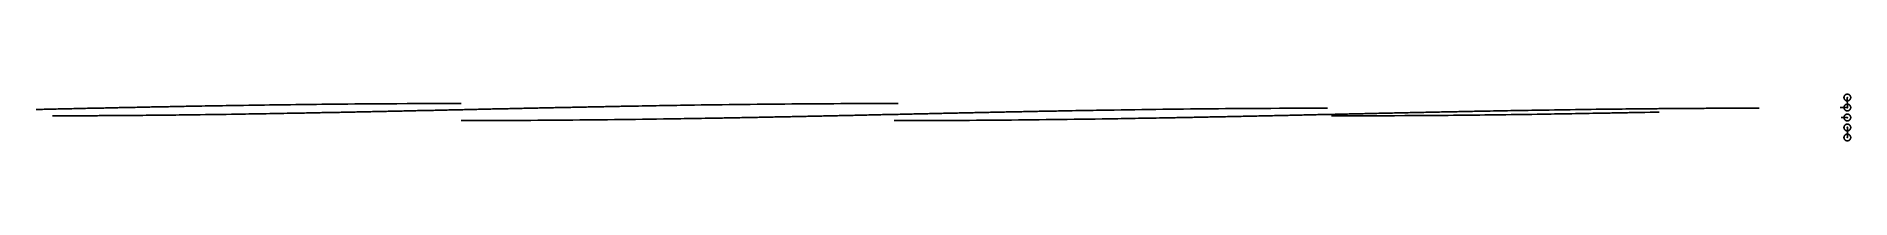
# Model space of a CAD drawing. Header units: millimetres. Extents: x -402 to 58, y -5 to 7.
import ezdxf

# ---------------------------------------------------------------- set-up
doc = ezdxf.new("R2010")
doc.units = ezdxf.units.MM
doc.layers.add('inside2', color=7, linetype='Continuous')
doc.layers.add('null', color=7, linetype='Continuous')
doc.layers.add('inside2_B', color=5, linetype='Continuous', true_color=0x000eff)

msp = doc.modelspace()

# ---------------------------------------------------------------- linework, layer by layer
at = {"layer": 'inside2'}
for points in [[(55.98, 5.85), (55.98, 6.7), (56.83, 6.7), (57.68, 6.7), (57.68, 5.85), (57.68, 5), (56.83, 5), (55.98, 5), (55.98, 5.85)], [(55.98, 3.31), (55.98, 4.16), (56.83, 4.16), (57.68, 4.16), (57.68, 3.31), (57.68, 2.46), (56.83, 2.46), (55.98, 2.46), (55.98, 3.31)], [(55.98, 0.77), (55.98, 1.62), (56.83, 1.62), (57.68, 1.62), (57.68, 0.77), (57.68, -0.08), (56.83, -0.08), (55.98, -0.08), (55.98, 0.77)], [(55.98, -1.77), (55.98, -0.92), (56.83, -0.92), (57.68, -0.92), (57.68, -1.77), (57.68, -2.62), (56.83, -2.62), (55.98, -2.62), (55.98, -1.77)], [(55.98, -4.31), (55.98, -3.46), (56.83, -3.46), (57.68, -3.46), (57.68, -4.31), (57.68, -5.16), (56.83, -5.16), (55.98, -5.16), (55.98, -4.31)]]:
    msp.add_rational_spline(points, [1, 0.707106781187, 1, 0.707106781187, 1, 0.707106781187, 1, 0.707106781187, 1], degree=2, knots=[0, 0, 0, 1.334246, 1.334246, 2.668492, 2.668492, 4.002738, 4.002738, 5.336984, 5.336984, 5.336984], dxfattribs=at)
at = {"layer": 'inside2_B'}
for points in [[(-396.92, 2.91), (-397.38, 2.9), (-397.82, 2.89), (-398.26, 2.88), (-398.7, 2.87), (-399.12, 2.86), (-399.54, 2.85), (-399.95, 2.84), (-400.36, 2.83), (-400.75, 2.83), (-401.15, 2.82), (-401.53, 2.81)], [(-183.4, 4.32), (-187.36, 4.32), (-189.56, 4.31), (-191.77, 4.31), (-193.97, 4.3), (-196.18, 4.29), (-197.94, 4.29), (-199.71, 4.28), (-201.47, 4.27), (-203.23, 4.26), (-205, 4.25), (-206.76, 4.23), (-208.53, 4.22), (-210.29, 4.21), (-212.05, 4.19), (-213.82, 4.18), (-215.58, 4.16), (-217.35, 4.14), (-219.11, 4.12), (-220.87, 4.1), (-222.64, 4.08), (-224.4, 4.06), (-226.16, 4.04), (-227.93, 4.02), (-229.69, 3.99), (-231.45, 3.97), (-233.22, 3.95), (-234.98, 3.92), (-236.74, 3.89), (-238.5, 3.87), (-239.39, 3.85), (-240.27, 3.84), (-241.15, 3.82), (-242.03, 3.81), (-242.91, 3.79), (-243.79, 3.78), (-244.67, 3.76), (-245.56, 3.75), (-246.44, 3.73), (-247.32, 3.72), (-248.2, 3.7), (-249.08, 3.69), (-249.96, 3.67), (-250.4, 3.66), (-250.84, 3.66), (-251.28, 3.65), (-251.72, 3.64), (-252.16, 3.63), (-252.6, 3.62), (-253.04, 3.61), (-253.49, 3.61), (-253.93, 3.6), (-254.37, 3.59), (-254.81, 3.58), (-255.25, 3.57), (-255.69, 3.56), (-256.13, 3.56), (-256.57, 3.55), (-257.01, 3.54), (-257.45, 3.53), (-257.89, 3.52), (-258.33, 3.51), (-258.77, 3.5), (-259.21, 3.5), (-259.65, 3.49), (-260.09, 3.48), (-260.53, 3.47), (-260.97, 3.46), (-261.41, 3.45), (-261.85, 3.44), (-262.3, 3.43), (-262.74, 3.43), (-263.18, 3.42), (-263.62, 3.41), (-264.06, 3.4), (-264.5, 3.39), (-264.94, 3.38), (-265.38, 3.37), (-265.82, 3.36), (-266.26, 3.35), (-266.7, 3.34), (-267.14, 3.34), (-267.58, 3.33), (-268.02, 3.32), (-268.46, 3.31), (-268.9, 3.3), (-269.34, 3.29), (-269.78, 3.28), (-270.22, 3.27), (-270.66, 3.26), (-271.1, 3.25), (-271.54, 3.24), (-271.98, 3.23), (-272.42, 3.22), (-272.87, 3.21), (-273.31, 3.21), (-273.75, 3.2), (-274.19, 3.19), (-274.63, 3.18), (-275.07, 3.17), (-275.51, 3.16), (-275.95, 3.15), (-276.39, 3.14), (-276.83, 3.13), (-277.27, 3.12), (-277.71, 3.11), (-278.15, 3.1), (-278.59, 3.09), (-279.03, 3.08), (-279.47, 3.07), (-279.91, 3.06), (-280.35, 3.05), (-280.79, 3.04), (-281.23, 3.03), (-281.67, 3.02), (-282.11, 3.01), (-282.55, 3), (-282.99, 2.99), (-283.43, 2.98), (-283.87, 2.97), (-284.31, 2.96), (-284.75, 2.96), (-285.19, 2.95), (-285.63, 2.94), (-286.07, 2.93), (-286.52, 2.92), (-286.96, 2.91), (-287.4, 2.9), (-287.84, 2.89), (-288.28, 2.88), (-288.72, 2.87), (-289.16, 2.86), (-289.6, 2.85), (-290.04, 2.84), (-290.48, 2.83), (-290.92, 2.82), (-291.36, 2.81), (-291.8, 2.8), (-292.24, 2.79), (-292.68, 2.78), (-293.12, 2.77), (-293.56, 2.76), (-294, 2.75), (-294.44, 2.74), (-294.88, 2.73), (-295.32, 2.72), (-295.76, 2.71), (-296.2, 2.7), (-296.64, 2.69), (-297.08, 2.68), (-297.52, 2.67), (-297.96, 2.66), (-298.4, 2.65), (-298.84, 2.64), (-299.28, 2.63), (-299.72, 2.62), (-300.16, 2.61), (-300.6, 2.6), (-301.04, 2.59), (-301.48, 2.58), (-301.92, 2.57), (-302.36, 2.56), (-302.8, 2.55), (-303.24, 2.54), (-303.68, 2.53), (-304.12, 2.52), (-304.56, 2.51), (-305.01, 2.51), (-305.45, 2.5), (-305.89, 2.49), (-306.33, 2.48), (-306.77, 2.47), (-307.21, 2.46), (-307.65, 2.45), (-308.09, 2.44), (-308.53, 2.43), (-308.97, 2.42), (-309.41, 2.41), (-309.85, 2.4), (-310.29, 2.39), (-310.73, 2.38), (-311.17, 2.37), (-311.61, 2.36), (-312.05, 2.35), (-312.49, 2.34), (-312.93, 2.33), (-313.37, 2.32), (-313.81, 2.31), (-314.25, 2.3), (-314.69, 2.29), (-315.13, 2.28), (-315.57, 2.28), (-316.01, 2.27), (-316.45, 2.26), (-316.89, 2.25), (-317.33, 2.24), (-317.77, 2.23), (-318.21, 2.22), (-318.65, 2.21), (-319.09, 2.2), (-319.53, 2.19), (-319.97, 2.18), (-320.41, 2.17), (-320.85, 2.16), (-321.29, 2.16), (-321.73, 2.15), (-322.17, 2.14), (-322.61, 2.13), (-323.05, 2.12), (-323.5, 2.11), (-323.94, 2.1), (-324.38, 2.09), (-324.82, 2.08), (-325.26, 2.07), (-325.7, 2.07), (-326.14, 2.06), (-326.58, 2.05), (-327.02, 2.04), (-327.46, 2.03), (-327.9, 2.02), (-328.34, 2.01), (-328.78, 2), (-329.22, 2), (-329.66, 1.99), (-330.1, 1.98), (-330.54, 1.97), (-330.98, 1.96), (-331.42, 1.95), (-331.86, 1.94), (-332.3, 1.94), (-332.74, 1.93), (-333.18, 1.92), (-333.62, 1.91), (-334.06, 1.9), (-334.5, 1.89), (-334.94, 1.89), (-335.38, 1.88), (-335.82, 1.87), (-336.26, 1.86), (-336.71, 1.85), (-337.15, 1.84), (-337.59, 1.84), (-338.03, 1.83), (-338.91, 1.81), (-339.79, 1.8), (-340.67, 1.78), (-341.55, 1.77), (-342.43, 1.75), (-343.31, 1.74), (-344.19, 1.72), (-345.07, 1.71), (-345.95, 1.69), (-346.84, 1.68), (-347.72, 1.66), (-348.6, 1.65), (-349.48, 1.63), (-350.8, 1.61), (-352.12, 1.59), (-353.44, 1.57), (-354.77, 1.55), (-356.09, 1.53), (-357.41, 1.52), (-358.73, 1.5), (-360.05, 1.48), (-361.37, 1.46), (-362.69, 1.45), (-363.57, 1.44), (-364.45, 1.43), (-365.33, 1.41), (-366.21, 1.4), (-367.1, 1.39), (-367.98, 1.38), (-368.86, 1.38), (-370.63, 1.36), (-371.07, 1.35), (-371.95, 1.34), (-372.84, 1.33), (-373.72, 1.33), (-374.6, 1.32), (-375.92, 1.31), (-376.8, 1.3), (-377.24, 1.29), (-377.67, 1.29), (-378.11, 1.29), (-378.55, 1.28), (-378.98, 1.28), (-379.42, 1.28), (-379.86, 1.27), (-380.31, 1.27), (-380.75, 1.27), (-381.2, 1.26), (-381.64, 1.26), (-382.09, 1.26), (-382.53, 1.25), (-382.98, 1.25), (-383.42, 1.25), (-383.86, 1.25), (-384.3, 1.24), (-384.74, 1.24), (-385.18, 1.24), (-385.61, 1.24), (-386.05, 1.23), (-386.48, 1.23), (-386.92, 1.23), (-387.35, 1.23), (-387.79, 1.22), (-388.23, 1.22), (-388.67, 1.22), (-389.11, 1.22), (-390.45, 1.21), (-390.91, 1.21), (-391.36, 1.21), (-391.82, 1.21), (-392.27, 1.2), (-392.72, 1.2), (-393.16, 1.2), (-393.59, 1.2), (-394.02, 1.2), (-394.43, 1.2), (-394.85, 1.19), (-395.26, 1.19), (-395.67, 1.19), (-396.09, 1.19), (-396.51, 1.19), (-397.4, 1.19)], [(-293.97, 4.32), (-297.06, 4.32), (-299.71, 4.31), (-302.35, 4.31), (-305, 4.3), (-307.64, 4.29), (-310.29, 4.28), (-312.94, 4.26), (-315.58, 4.24), (-318.23, 4.23), (-320.88, 4.2), (-322.64, 4.19), (-323.96, 4.18), (-325.29, 4.16), (-326.61, 4.15), (-327.93, 4.14), (-329.26, 4.12), (-330.58, 4.11), (-331.9, 4.09), (-333.23, 4.08), (-334.55, 4.06), (-335.87, 4.05), (-337.19, 4.03), (-338.52, 4.01), (-339.84, 3.99), (-341.16, 3.98), (-342.48, 3.96), (-343.8, 3.94), (-345.13, 3.92), (-346.45, 3.9), (-347.77, 3.88), (-349.09, 3.86), (-349.97, 3.84), (-350.85, 3.83), (-351.73, 3.82), (-352.61, 3.8), (-353.49, 3.79), (-354.37, 3.77), (-355.25, 3.76), (-356.13, 3.74), (-357.01, 3.73), (-357.89, 3.71), (-358.77, 3.7), (-359.66, 3.68), (-360.54, 3.66), (-361.42, 3.65), (-362.3, 3.63), (-363.19, 3.61), (-363.63, 3.61), (-364.07, 3.6), (-364.52, 3.59), (-364.96, 3.58), (-365.4, 3.57), (-365.84, 3.56), (-366.28, 3.56), (-366.72, 3.55), (-367.17, 3.54), (-367.61, 3.53), (-368.05, 3.52), (-368.48, 3.51), (-368.92, 3.5), (-369.36, 3.5), (-369.79, 3.49), (-370.22, 3.48), (-370.65, 3.47), (-371.09, 3.46), (-371.52, 3.45), (-371.95, 3.44), (-372.38, 3.44), (-372.82, 3.43), (-373.26, 3.42), (-373.7, 3.41), (-375.06, 3.38), (-375.53, 3.37), (-376, 3.36), (-376.47, 3.35), (-376.95, 3.34), (-377.41, 3.33), (-377.88, 3.32), (-378.34, 3.31), (-378.79, 3.3), (-379.24, 3.29), (-379.68, 3.29), (-380.1, 3.28), (-380.52, 3.27), (-380.92, 3.26), (-381.31, 3.25), (-381.7, 3.24), (-382.09, 3.23), (-382.47, 3.23), (-382.86, 3.22), (-383.25, 3.21), (-383.64, 3.2), (-384.05, 3.19), (-384.46, 3.18), (-384.88, 3.18), (-385.3, 3.17), (-385.74, 3.16), (-386.18, 3.15), (-386.64, 3.14), (-387.1, 3.13), (-387.58, 3.12), (-388.06, 3.11), (-388.55, 3.1), (-389.04, 3.08), (-389.54, 3.07), (-390.05, 3.06), (-390.55, 3.05), (-391.06, 3.04), (-391.56, 3.03), (-392.07, 3.02), (-392.57, 3.01), (-393.07, 3), (-393.57, 2.98), (-394.07, 2.97), (-394.56, 2.96), (-395.04, 2.95), (-395.52, 2.94), (-395.99, 2.93), (-396.46, 2.92), (-396.92, 2.91)], [(-74.71, 3.13), (-75.89, 3.13), (-78.09, 3.13), (-80.3, 3.13), (-82.5, 3.12), (-84.7, 3.11), (-86.91, 3.1), (-89.11, 3.09), (-91.31, 3.08), (-93.52, 3.07), (-95.28, 3.06), (-97.04, 3.05), (-98.8, 3.03), (-100.57, 3.02), (-102.33, 3), (-104.09, 2.99), (-105.86, 2.97), (-107.62, 2.95), (-109.38, 2.93), (-111.14, 2.91), (-112.91, 2.89), (-114.67, 2.87), (-116.43, 2.85), (-118.19, 2.83), (-119.95, 2.8), (-121.72, 2.78), (-123.48, 2.75), (-125.24, 2.73), (-127, 2.7), (-128.76, 2.67), (-129.65, 2.66), (-130.53, 2.65), (-131.41, 2.63), (-132.29, 2.62), (-133.17, 2.6), (-134.05, 2.59), (-134.93, 2.57), (-135.81, 2.56), (-136.69, 2.54), (-137.57, 2.53), (-138.45, 2.51), (-139.33, 2.49), (-140.22, 2.48), (-140.66, 2.47), (-141.1, 2.46), (-141.54, 2.45), (-141.98, 2.45), (-142.42, 2.44), (-142.86, 2.43), (-143.3, 2.42), (-143.74, 2.41), (-144.18, 2.41), (-144.62, 2.4), (-145.06, 2.39), (-145.5, 2.38), (-145.94, 2.37), (-146.38, 2.36), (-146.82, 2.35), (-147.26, 2.35), (-147.7, 2.34), (-148.14, 2.33), (-148.58, 2.32), (-149.02, 2.31), (-149.46, 2.3), (-149.9, 2.29), (-150.34, 2.29), (-150.78, 2.28), (-151.22, 2.27), (-151.66, 2.26), (-152.1, 2.25), (-152.55, 2.24), (-152.99, 2.23), (-153.43, 2.22), (-153.87, 2.21), (-154.31, 2.21), (-154.75, 2.2), (-155.19, 2.19), (-155.63, 2.18), (-156.07, 2.17), (-156.51, 2.16), (-156.95, 2.15), (-157.39, 2.14), (-157.83, 2.13), (-158.27, 2.12), (-158.71, 2.11), (-159.15, 2.1), (-159.59, 2.1), (-160.03, 2.09), (-160.47, 2.08), (-160.91, 2.07), (-161.35, 2.06), (-161.79, 2.05), (-162.23, 2.04), (-162.67, 2.03), (-163.11, 2.02), (-163.55, 2.01), (-163.99, 2), (-164.43, 1.99), (-164.87, 1.98), (-165.31, 1.97), (-165.75, 1.96), (-166.19, 1.95), (-166.63, 1.94), (-167.07, 1.94), (-167.51, 1.93), (-167.95, 1.92), (-168.39, 1.91), (-168.84, 1.9), (-169.28, 1.89), (-169.72, 1.88), (-170.16, 1.87), (-170.6, 1.86), (-171.04, 1.85), (-171.48, 1.84), (-171.92, 1.83), (-172.36, 1.82), (-172.8, 1.81), (-173.24, 1.8), (-173.68, 1.79), (-174.12, 1.78), (-174.56, 1.77), (-175, 1.76), (-175.44, 1.75), (-175.88, 1.74), (-176.32, 1.73), (-176.76, 1.72), (-177.2, 1.71), (-177.64, 1.7), (-178.08, 1.69), (-178.52, 1.68), (-178.96, 1.67), (-179.4, 1.66), (-179.84, 1.65), (-180.28, 1.64), (-180.72, 1.63), (-181.16, 1.62), (-181.6, 1.61), (-182.04, 1.6), (-182.48, 1.59), (-182.92, 1.58), (-183.36, 1.57), (-183.8, 1.57), (-184.24, 1.56), (-184.68, 1.55), (-185.12, 1.54), (-185.56, 1.53), (-186.01, 1.52), (-186.45, 1.51), (-186.89, 1.5), (-187.33, 1.49), (-187.77, 1.48), (-188.21, 1.47), (-188.65, 1.46), (-189.09, 1.45), (-189.53, 1.44), (-189.97, 1.43), (-190.41, 1.42), (-190.85, 1.41), (-191.29, 1.4), (-191.73, 1.39), (-192.17, 1.38), (-192.61, 1.37), (-193.05, 1.36), (-193.49, 1.35), (-193.93, 1.34), (-194.37, 1.33), (-194.81, 1.32), (-195.25, 1.31), (-195.69, 1.3), (-196.13, 1.29), (-196.57, 1.28), (-197.01, 1.27), (-197.45, 1.26), (-197.89, 1.25), (-198.33, 1.24), (-198.77, 1.23), (-199.21, 1.22), (-199.65, 1.21), (-200.09, 1.2), (-200.54, 1.19), (-200.98, 1.19), (-201.42, 1.18), (-201.86, 1.17), (-202.3, 1.16), (-202.74, 1.15), (-203.18, 1.14), (-203.62, 1.13), (-204.06, 1.12), (-204.5, 1.11), (-204.94, 1.1), (-205.38, 1.09), (-205.82, 1.08), (-206.26, 1.07), (-206.7, 1.06), (-207.14, 1.05), (-207.58, 1.04), (-208.02, 1.03), (-208.46, 1.03), (-208.9, 1.02), (-209.34, 1.01), (-209.78, 1), (-210.22, 0.99), (-210.66, 0.98), (-211.1, 0.97), (-211.54, 0.96), (-211.98, 0.95), (-212.43, 0.94), (-212.87, 0.93), (-213.31, 0.92), (-213.75, 0.92), (-214.19, 0.91), (-214.63, 0.9), (-215.07, 0.89), (-215.51, 0.88), (-215.95, 0.87), (-216.39, 0.86), (-216.83, 0.85), (-217.27, 0.84), (-217.71, 0.84), (-218.15, 0.83), (-218.59, 0.82), (-219.03, 0.81), (-219.47, 0.8), (-219.91, 0.79), (-220.35, 0.78), (-220.79, 0.78), (-221.23, 0.77), (-221.67, 0.76), (-222.12, 0.75), (-222.56, 0.74), (-223, 0.73), (-223.44, 0.72), (-223.88, 0.72), (-224.32, 0.71), (-224.76, 0.7), (-225.2, 0.69), (-225.64, 0.68), (-226.08, 0.68), (-226.52, 0.67), (-226.96, 0.66), (-227.4, 0.65), (-227.84, 0.64), (-228.72, 0.63), (-229.6, 0.61), (-230.49, 0.6), (-231.37, 0.58), (-232.25, 0.57), (-233.13, 0.55), (-234.01, 0.54), (-234.89, 0.52), (-235.77, 0.51), (-236.65, 0.49), (-237.54, 0.48), (-238.42, 0.46), (-239.3, 0.45), (-241.06, 0.42), (-242.82, 0.4), (-244.59, 0.37), (-246.35, 0.34), (-248.11, 0.32), (-249.88, 0.3), (-251.64, 0.27), (-253.4, 0.25), (-255.17, 0.23), (-256.93, 0.21), (-258.69, 0.19), (-260.46, 0.17), (-262.22, 0.16), (-263.99, 0.14), (-265.75, 0.12), (-267.51, 0.11), (-269.28, 0.09), (-271.04, 0.08), (-272.81, 0.07), (-274.57, 0.06), (-276.33, 0.05), (-278.54, 0.04), (-280.74, 0.03), (-282.95, 0.02), (-285.15, 0.01), (-287.36, 0), (-289.56, 0), (-291.77, 0), (-293.97, 0)], [(34.55, 3.13), (34.12, 3.13), (33.68, 3.13), (33.21, 3.13), (32.73, 3.13), (32.24, 3.13), (31.75, 3.13), (31.25, 3.13), (30.76, 3.13), (30.27, 3.13), (29.79, 3.13), (29.32, 3.13), (28.86, 3.12), (28.41, 3.12), (27.11, 3.12), (26.69, 3.12), (26.27, 3.12), (25.85, 3.12), (25.43, 3.11), (25.01, 3.11), (24.59, 3.11), (24.16, 3.11), (23.73, 3.11), (23.3, 3.11), (22.86, 3.1), (22.42, 3.1), (21.97, 3.1), (21.52, 3.1), (21.07, 3.1), (20.62, 3.09), (20.16, 3.09), (19.71, 3.09), (19.25, 3.09), (18.8, 3.08), (17.47, 3.08), (15.72, 3.07), (15.29, 3.06), (14.86, 3.06), (14.42, 3.06), (13.99, 3.05), (13.56, 3.05), (13.12, 3.05), (12.69, 3.04), (12.25, 3.04), (11.8, 3.04), (11.36, 3.03), (10.91, 3.03), (10.46, 3.03), (10.01, 3.02), (9.57, 3.02), (9.12, 3.02), (8.68, 3.01), (8.24, 3.01), (7.8, 3), (7.36, 3), (6.92, 3), (6.49, 2.99), (6.05, 2.99), (5.61, 2.98), (5.18, 2.98), (4.74, 2.98), (4.3, 2.97), (3.85, 2.97), (3.41, 2.96), (2.97, 2.96), (2.53, 2.95), (2.09, 2.95), (0.76, 2.93), (-0.12, 2.92), (-1, 2.92), (-1.88, 2.9), (-2.76, 2.89), (-3.64, 2.88), (-4.08, 2.88), (-4.52, 2.87), (-5.4, 2.86), (-6.72, 2.85), (-8.04, 2.83), (-9.36, 2.81), (-10.69, 2.79), (-12.01, 2.77), (-13.33, 2.75), (-14.65, 2.73), (-15.98, 2.71), (-17.3, 2.69), (-18.62, 2.67), (-19.5, 2.66), (-20.38, 2.65), (-21.27, 2.63), (-22.15, 2.62), (-23.03, 2.6), (-23.91, 2.59), (-24.79, 2.57), (-25.67, 2.56), (-26.55, 2.54), (-27.43, 2.53), (-28.31, 2.51), (-29.19, 2.49), (-30.08, 2.48), (-30.96, 2.46), (-31.84, 2.45), (-32.72, 2.43), (-33.6, 2.41), (-34.48, 2.4), (-35.36, 2.38), (-35.8, 2.37), (-36.24, 2.36), (-36.68, 2.35), (-37.12, 2.35), (-37.56, 2.34), (-38, 2.33), (-38.44, 2.32), (-38.88, 2.31), (-39.32, 2.3), (-39.76, 2.29), (-40.2, 2.29), (-40.64, 2.28), (-41.08, 2.27), (-41.52, 2.26), (-41.96, 2.25), (-42.4, 2.24), (-42.84, 2.23), (-43.28, 2.22), (-43.72, 2.21), (-44.16, 2.21), (-44.6, 2.2), (-45.04, 2.19), (-45.48, 2.18), (-45.92, 2.17), (-46.36, 2.16), (-46.8, 2.15), (-47.24, 2.14), (-47.68, 2.13), (-48.13, 2.12), (-48.57, 2.11), (-49.01, 2.11), (-49.45, 2.1), (-49.89, 2.09), (-50.33, 2.08), (-50.77, 2.07), (-51.21, 2.06), (-51.65, 2.05), (-52.09, 2.04), (-52.53, 2.03), (-52.97, 2.02), (-53.41, 2.01), (-53.85, 2), (-54.29, 1.99), (-54.73, 1.98), (-55.17, 1.97), (-55.61, 1.96), (-56.05, 1.95), (-56.49, 1.95), (-56.93, 1.94), (-57.37, 1.93), (-57.81, 1.92), (-58.25, 1.91), (-58.69, 1.9), (-59.13, 1.89), (-59.57, 1.88), (-60.01, 1.87), (-60.45, 1.86), (-60.89, 1.85), (-61.33, 1.84), (-61.77, 1.83), (-62.21, 1.82), (-62.65, 1.81), (-63.09, 1.8), (-63.53, 1.79), (-63.97, 1.78), (-64.41, 1.77), (-64.85, 1.76), (-65.29, 1.75), (-65.73, 1.74), (-66.18, 1.73), (-66.62, 1.72), (-67.06, 1.71), (-67.5, 1.7), (-67.94, 1.69), (-68.38, 1.68), (-68.82, 1.67), (-69.26, 1.66), (-69.7, 1.65), (-70.14, 1.64), (-70.58, 1.63), (-71.02, 1.62), (-71.46, 1.61), (-71.9, 1.6), (-72.34, 1.59), (-72.78, 1.58), (-73.22, 1.57), (-73.66, 1.57), (-74.1, 1.56), (-74.54, 1.55), (-74.98, 1.54), (-75.42, 1.53), (-75.86, 1.52), (-76.3, 1.51), (-76.74, 1.5), (-77.18, 1.49), (-77.62, 1.48), (-78.06, 1.47), (-78.5, 1.46), (-78.94, 1.45), (-79.38, 1.44), (-79.82, 1.43), (-80.26, 1.42), (-80.7, 1.41), (-81.15, 1.4), (-81.59, 1.39), (-82.03, 1.38), (-82.47, 1.37), (-82.91, 1.36), (-83.35, 1.35), (-83.79, 1.34), (-84.23, 1.33), (-84.67, 1.32), (-85.11, 1.31), (-85.55, 1.3), (-85.99, 1.29), (-86.43, 1.28), (-86.87, 1.27), (-87.31, 1.26), (-87.75, 1.25), (-88.19, 1.24), (-88.63, 1.23), (-89.07, 1.22), (-89.51, 1.21), (-89.95, 1.2), (-90.39, 1.19), (-90.83, 1.19), (-91.27, 1.18), (-91.71, 1.17), (-92.15, 1.16), (-92.59, 1.15), (-93.03, 1.14), (-93.47, 1.13), (-93.91, 1.12), (-94.36, 1.11), (-94.8, 1.1), (-95.24, 1.09), (-95.68, 1.08), (-96.12, 1.07), (-96.56, 1.06), (-97, 1.05), (-97.44, 1.04), (-97.88, 1.03), (-98.32, 1.03), (-98.76, 1.02), (-99.2, 1.01), (-99.64, 1), (-100.08, 0.99), (-100.52, 0.98), (-100.96, 0.97), (-101.4, 0.96), (-101.84, 0.95), (-102.28, 0.94), (-102.72, 0.93), (-103.16, 0.92), (-103.6, 0.92), (-104.04, 0.91), (-104.48, 0.9), (-104.92, 0.89), (-105.36, 0.88), (-105.81, 0.87), (-106.25, 0.86), (-106.69, 0.85), (-107.13, 0.84), (-107.57, 0.84), (-108.01, 0.83), (-108.45, 0.82), (-108.89, 0.81), (-109.33, 0.8), (-109.77, 0.79), (-110.21, 0.78), (-110.65, 0.78), (-111.09, 0.77), (-111.53, 0.76), (-111.97, 0.75), (-112.41, 0.74), (-112.85, 0.73), (-113.29, 0.72), (-113.73, 0.72), (-114.17, 0.71), (-114.62, 0.7), (-115.06, 0.69), (-115.5, 0.68), (-115.94, 0.68), (-116.38, 0.67), (-116.82, 0.66), (-117.26, 0.65), (-118.14, 0.64), (-119.02, 0.62), (-119.9, 0.6), (-120.78, 0.59), (-121.66, 0.57), (-122.55, 0.56), (-123.43, 0.54), (-124.31, 0.53), (-125.19, 0.51), (-126.07, 0.5), (-126.95, 0.48), (-127.83, 0.47), (-128.71, 0.46), (-130.04, 0.44), (-131.8, 0.41), (-133.56, 0.38), (-135.33, 0.36), (-137.09, 0.33), (-138.85, 0.31), (-140.61, 0.29), (-142.38, 0.26), (-144.14, 0.24), (-145.9, 0.22), (-147.67, 0.2), (-149.43, 0.18), (-151.2, 0.16), (-152.96, 0.15), (-154.72, 0.13), (-156.49, 0.12), (-158.25, 0.1), (-160.01, 0.09), (-161.78, 0.07), (-163.54, 0.06), (-165.31, 0.05), (-167.07, 0.04), (-168.83, 0.03), (-170.6, 0.02), (-172.36, 0.02), (-174.13, 0.01), (-175.89, 0.01), (-178.1, 0), (-180.3, 0), (-182.51, 0), (-184.4, 0)], [(9.24, 2.16), (8.77, 2.15), (8.29, 2.14), (7.82, 2.13), (7.36, 2.12), (6.9, 2.11), (5.55, 2.08), (5.11, 2.07), (4.68, 2.06), (4.24, 2.05), (3.81, 2.05), (3.38, 2.04), (2.95, 2.03), (2.52, 2.02), (2.09, 2.01), (1.65, 2), (1.22, 1.99), (0.78, 1.99), (0.34, 1.98), (-0.1, 1.97), (-0.54, 1.96), (-0.98, 1.95), (-1.42, 1.94), (-1.86, 1.93), (-2.3, 1.93), (-2.75, 1.92), (-3.19, 1.91), (-3.63, 1.9), (-4.07, 1.89), (-4.51, 1.88), (-4.96, 1.88), (-5.84, 1.86), (-6.72, 1.84), (-7.6, 1.83), (-8.49, 1.81), (-9.37, 1.8), (-10.25, 1.78), (-11.13, 1.77), (-12.01, 1.75), (-12.89, 1.73), (-13.77, 1.72), (-14.65, 1.71), (-15.53, 1.69), (-16.41, 1.68), (-17.29, 1.66), (-18.17, 1.65), (-19.05, 1.63), (-20.37, 1.61), (-21.69, 1.59), (-23.01, 1.57), (-24.33, 1.55), (-25.65, 1.54), (-26.97, 1.52), (-28.29, 1.5), (-29.61, 1.48), (-30.94, 1.46), (-32.26, 1.45), (-33.58, 1.43), (-34.9, 1.42), (-36.22, 1.4), (-37.55, 1.39), (-38.87, 1.37), (-40.19, 1.36), (-41.51, 1.34), (-42.84, 1.33), (-44.16, 1.32), (-45.48, 1.31), (-47.24, 1.29), (-49.89, 1.27), (-52.53, 1.25), (-55.18, 1.24), (-57.82, 1.22), (-60.47, 1.21), (-63.11, 1.2), (-65.75, 1.19), (-68.4, 1.19), (-71.04, 1.18), (-73.67, 1.18), (-73.69, 1.18)]]:
    msp.add_lwpolyline(points, dxfattribs=at)
at = {"layer": 'null'}
for points in [[(56.79, 5.85), (56.83, 3.31), (55.02, 3.31)], [(56.83, 0.77), (55.23, 0.77)], [(56.83, -4.31), (56.83, -1.7)]]:
    msp.add_lwpolyline(points, dxfattribs=at)
for p in [(56.83, 5.85), (56.83, 3.31), (56.83, 0.77), (56.83, -1.77), (56.83, -4.31)]:
    msp.add_point(p, dxfattribs=at)

doc.saveas('drawing.dxf')
